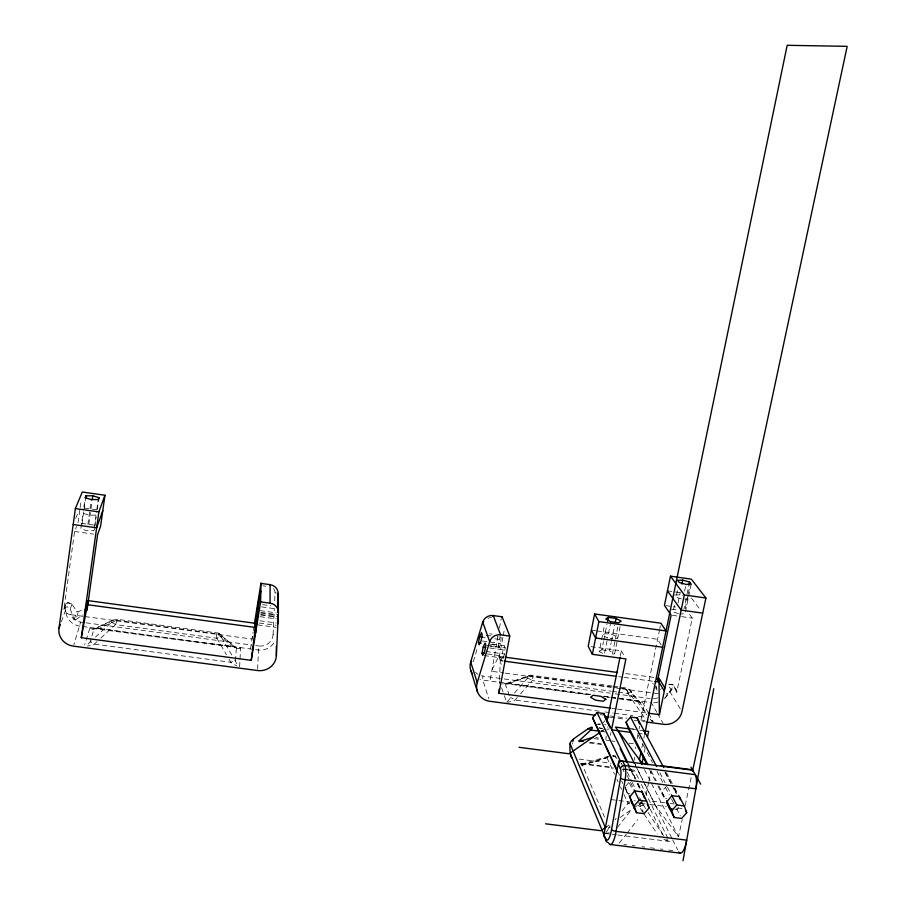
<?xml version="1.0" encoding="UTF-8"?>
<svg xmlns="http://www.w3.org/2000/svg" width="906" height="906" viewBox="0 0 906 906"><rect width="100%" height="100%" fill="white"/><g stroke="black" fill="none" stroke-linecap="round" stroke-linejoin="round"><path stroke-width="0.68" stroke-dasharray="4.53 3.4" d="M257.655 669.172L258.606 645.978A12.616 11.948 -5.2 0 0 273.091 634.54A3.16 1.019 2 0 1 275.084 634.834M65.889 611.992A32.004 14.066 8.7 0 1 65.628 609.919L65.844 603.928L68.165 602.637L71.653 603.86L76.874 611.437L78.471 611.652L84.043 608.968M499.342 683.77L499.455 681.052M499.512 679.681L500.474 656.567L502.705 662.648M273.102 634.54L274.314 608.572M274.677 600.746L275.039 592.909A6.308 6.014 -5.1 0 0 272.332 587.722M250.532 648.968L253.091 632.071M239.614 666.85L240.611 647.813A30.929 25.515 -51 0 1 237.055 647.688L234.914 647.167L235.809 647.462L218.018 633.045L117.395 619.353L113.261 620.01L94.711 628.583L95.696 628.538L93.488 628.47A30.906 26.104 69.2 0 1 90 627.654L84.666 644.925M605.865 739.783L606.193 735.966M489.874 646.284L499.24 647.563L500.588 643.487L501.165 637.337L497.1 636.782M484.098 655.559L503.158 658.141L502.366 655.989L502.943 649.761L504.325 645.638L491.981 643.951M503.158 658.141L504.54 654.019L505.118 647.756L504.325 645.638M499.24 647.563L498.47 645.491L500.055 636.318M71.936 604.211L70.249 608.991A3.296 3.092 6.5 0 0 63.873 609.534L74.586 531.471L76.568 526.522M79.773 510.237L78.052 522.819L95.323 525.254M80.158 507.439L81.042 501.018M83.873 506.771L84.949 498.98M81.97 524.223L83.748 511.324M84.099 508.742L85.526 498.391M87.882 524.246L89.864 509.965M90.045 508.674L91.302 499.568M88.845 524.144L90.453 512.57M90.985 508.708L91.88 502.252M94.247 528.039L96.591 511.233M96.772 509.931L98.21 499.557M94.971 526.046L96.229 517.032M97.304 509.297L98.561 500.248M83.001 616.307L70.43 614.619L70.928 615.627A12.899 12.14 5.8 0 0 80.668 622.105L73.816 644.8M253.318 630.667L253.759 627.881M500.429 678.424L482.932 676.08L482.717 679.942L488.81 698.628M497.949 636.035L490.078 681.04M499.455 628.062L501.199 618.753M499.138 657.405L503 636.907M503.249 635.559L504.529 628.809M607.054 640.791L604.347 654.347L599.251 651.505L604.653 624.438M599.251 651.505L601.867 649.738L603.487 641.663M603.758 640.316L606.997 624.121M610.87 621.743L607.598 638.073L602.49 635.287L605.106 633.588L612.784 634.653L617.903 637.416L616.193 638.571M620.089 626.578L614.642 653.622L609.545 650.791L611.165 642.716M611.437 641.38L614.687 625.197M614.8 641.856L612.071 655.4L614.642 653.622M615.344 639.138L618.356 624.177M620.214 656.295L621.323 650.825L589.58 646.476M610.406 735.321L610.961 732.58M637.133 738.594L637.983 734.449M639.115 728.934L639.681 726.182M641.108 719.285L659.523 629.919M659.806 628.583L660.361 625.899M641.89 747.597L642.716 743.577M643.826 738.22L644.381 735.547M656.408 686.17L655.899 688.673L658.288 691.98M674.426 605.31L673.033 612.014L678.707 613.668M677.484 590.531L676.091 597.258L682.909 599.217L688.13 598.968L686.51 596.771L683.996 608.787M644.325 752.184L645.185 748.039M678.062 602.83L680.27 592.162M684.596 591.131L686.001 584.393M687.065 594.087L689.013 584.71M646.069 794.834L648.617 782.614M648.9 781.266L650.882 771.765M687.745 596.442L685.253 608.379L687.597 611.629M688.3 593.792L689.964 585.808M691.21 584.177L685.049 613.702L679.84 613.996M676.759 692.195L673.011 684.811L670.768 684.2L668.152 684.879L671.346 690.123A3.103 2.888 -28.6 0 1 676.759 692.195L692.275 618.118L688.379 612.716M664.63 802.761L652.275 801.198L678.515 836.77L682.207 819.5M685.219 805.377L691.561 775.615M252.57 636.431L251.981 639.047L84.394 616.499M473.306 661.584L477.802 646.759M70.249 608.991L74.122 619.534L75.742 619.749L78.471 611.652M74.122 619.534L76.874 611.437M61.336 621.81L65.628 609.919M94.609 528.628L93.884 530.633L86.987 530.723L80.838 528.798L82.978 513.272L89.139 515.174L96.047 515.118M63.873 609.534L65.787 604.291M64.1 608.741L65.934 603.713M75.674 518.425L78.663 511.109M504.336 657.11L498.753 656.352L491.346 671.267L503.883 672.954M607.088 830.961L607.756 829.805A22.809 4.156 -74.2 0 0 608.957 827.506M606.861 831.312L606.726 831.527A37.169 6.806 -74.2 0 1 605.91 832.716M664.913 697.914A15.323 14.247 -27.9 0 0 668.152 693.124A30.578 13.148 0.8 0 0 669.715 691.391L673.215 686.442M664.585 698.82L671.346 690.123M619.319 843.044L626.306 834.143M627.178 833.033L637.665 819.67M617.473 827.371L631.81 809.194M610.157 825.978L608.957 827.506A7.656 3.25 40 0 1 610.282 827.733M614.97 819.907L616.171 818.39M622.15 810.859L628.085 803.362A7.576 3.33 39.8 0 1 629.783 803.679M642.241 801.81L639.806 804.822L637.326 804.505M678.526 807.654L677.009 809.522L674.528 809.205M603.305 722.626L605.095 720.564M517.326 697.586L515.174 700.032A19.094 14.315 -57.4 0 1 512.524 701.131L509.999 701.81A31.087 23.386 -57.7 0 1 507.7 702.161M520.531 693.928L532.218 680.599L611.278 691.21M506.737 702.173A31.189 7.86 -74.3 0 0 508.006 700.927L509.013 699.67A19.139 4.802 -74.2 0 0 510.214 697.847L511.29 696.623M514.506 692.965L527.258 678.458A2.877 1.042 -37.1 0 0 528.096 677.28M625.865 785.944L629.987 781.244M666.782 785.955L661.822 791.584L664.211 798.141L666.657 798.446M96.942 641.686L94.269 644.155A21.642 18.358 -43.4 0 1 90.09 645.502L88.222 645.876A32.593 27.735 -43.6 0 1 87.236 646.023M100.928 638.005L115.447 624.619L216.828 638.232A6.501 2.22 -30.7 0 1 221.494 637.36L231.993 655.31M91.415 640.78L90.09 642.014A21.438 9.989 -71 0 1 87.622 644.234L86.546 645.015A32.288 15.119 -71.2 0 1 85.685 645.536M95.413 637.111L111.245 622.535A3.024 0.6 -38.5 0 0 112.491 621.233M75.742 619.749L82.367 615.027M600.905 731.72L607.7 726.997M605.344 827.654L610.202 824.29M620.1 817.45L642.614 801.867M660.451 689.353L661.55 688.719M608.583 756.182L582.196 764.041L585.253 763.599L580.576 763.849M580.95 765.094A22.537 13.499 84.7 0 0 582.49 765.287A7.033 4.122 72.6 0 1 586.397 763.951L609.262 756.906M608.085 756.419A7.112 4.088 72.4 0 0 606.941 757.744L582.49 765.264L605.095 818.424M609.262 832.739L609.149 832.773A36.874 25.878 -57.1 0 1 605.797 833.407M668.934 684.517L673.011 684.811M67.18 602.807L71.427 603.656M671.471 609.772L676.669 609.5M674.517 595.072L679.715 594.834L682.433 595.604M612.818 755.57L615.65 755.944M581.912 763.951L580.995 763.837L582.048 763.962M605.333 833.463L610.904 834.166M612.297 834.335L616.476 834.856M617.869 835.026L669.455 841.436L639.84 781.357M623.894 844.517L626.692 844.868M632.263 845.558L635.061 845.898M642.037 846.759L644.823 847.11M650.406 847.79L654.596 848.31M660.168 849.001L662.966 849.341M668.549 850.032L672.728 850.553M629.919 793.781L627.473 793.463L625.038 786.884M670.123 803.463L674.234 803.984M611.086 799.579L629.308 801.889M640.531 803.305L648.334 804.302M649.704 804.471L666.352 806.578M677.507 807.993L683.079 808.696M578.991 759.058L611.018 763.192M581.358 763.396L612.547 767.314M623.192 768.798L634.359 770.236L639.228 780.111M580.995 763.837L613.69 768.05M622.818 769.228L626.522 769.704M627.756 769.862L631.029 770.259A33.341 23.556 -58.7 0 0 634.359 770.225A33.533 5.98 -74.7 0 1 633.294 771.278L632.841 771.572A22.299 3.964 -74.6 0 1 631.946 771.652A6.874 6.104 -45 0 0 627.552 769.058M595.718 737.62L598.492 737.982M593.917 738.605L600.927 739.523M606.533 740.259L610.746 740.802M612.15 740.983L614.947 741.357M628.979 743.192L634.585 743.928M590.168 742.388L601.29 743.837M589.07 742.863L602.988 744.675M599.24 711.199L515.174 700.032A6.387 2.854 42 0 0 510.214 697.847M604.846 711.946L613.249 713.056M614.653 713.249L632.864 715.661M638.47 716.408L644.075 717.156A20.713 18.958 44.8 0 0 645.536 718.22M600.282 714.653L603.079 715.027M610.089 715.955L626.895 718.175M640.904 720.032L645.106 720.587M610.338 717.269L625.774 719.307M634.2 720.429L636.997 720.791M642.614 721.538L645.423 721.912M597.496 724.154L600.18 724.506M629.591 728.379L633.6 728.911M631.754 729.228L638.537 730.123M639.896 730.304L642.603 730.655M598.809 728.073L602.49 728.56M637.688 733.282L643.26 734.019M601.12 730.61L603.758 730.961M601.278 731.448L605.219 731.969M612.003 685.989L530.656 675.151L507.02 683.169L503.408 683.339A30.272 27.508 55.2 0 1 502.717 683.226M613.385 686.17L626.975 688.118L629.285 689.511L632.875 693.803M611.403 686.861L530.338 675.955A6.331 3.817 70.6 0 0 526.646 676.907L505.412 684.449A18.641 10.646 87.2 0 1 503.6 684.29L502.83 684.075M612.796 687.054L625.378 688.741A6.217 5.391 -40.2 0 1 630.485 690.882L639.953 702.456L646.782 714.845M505.276 673.135L611.142 687.382M616.714 688.141L620.893 688.696M622.286 688.888L661.289 694.132M612.66 691.403L616.827 691.957M618.209 692.15L627.926 693.452A6.229 1.302 -34.2 0 1 631.335 692.444L646.454 714.596M80.668 622.105L84.7 622.649M86.047 622.83L251.517 645.027M255.764 645.604L258.606 645.978M504.234 678.934L610.123 693.147M615.117 693.815L650.044 698.492M590.168 694.336L509.127 683.486A18.607 16.886 54.8 0 1 506.194 683.611L503.94 683.452L589.489 694.857M604.143 696.204L609.738 696.952M611.131 697.144L634.891 700.327A19.796 14.168 -60 0 0 637.756 701.289L637.926 701.335M82.718 626.499L258.108 649.976A15.81 14.972 -5.2 0 0 274.733 641.448M590.542 694.664L482.739 680.055A15.481 14.587 -19.9 0 1 479.886 679.398M603.158 696.352L651.323 702.626L656.805 712.275M607.258 697.235L609.965 697.597M611.312 697.779L639.092 701.504A29.785 21.348 -60.2 0 0 642.06 701.561L647.971 712.207M611.969 708.356L616.148 708.911M617.552 709.104L646.85 712.999M260.747 614.427L277.983 616.782M487.235 645.31L505.118 647.756M260.826 615.061L276.013 617.133M260.045 616.68L276.341 618.9M489.784 647.971L502.943 649.761M259.954 620.769L276.375 623M485.99 651.493L504.54 654.019M259.263 622.988L276.058 625.276M487.439 653.962L502.366 655.989M625.718 673.577L655.015 677.552M257.723 624.857L276.16 627.348M500.305 660.61L503.09 660.984M618.639 676.635L622.818 677.201M624.211 677.382L653.441 681.346M610.18 638.436L612.762 638.787M489.591 633.815L492.298 634.189M601.867 649.738L609.545 650.791M262.536 604.63L270.905 605.774M486.273 635.299L491.686 636.035M261.596 606.873L274.948 608.696M482.4 637.099L485.174 637.473M494.88 638.798L499.047 639.376M260.169 610.644L276.307 612.841M482.434 641.006L500.588 643.487M260.792 612.399L276.647 614.562M260.86 613.068L276.002 615.129M490.463 644.393L498.47 645.491M591.403 630.146L595.536 630.723M596.918 630.916L657.586 639.308L662.648 647.235M263.136 585.808L265.752 586.171M665.819 605.65L675.536 607.02M74.586 531.471L93.522 534.121M672.445 615.344L680.372 616.454M681.697 616.635L692.275 618.118M84.156 508.017L90.804 508.957M92.14 509.149L96.127 509.716M667.45 590.825L679.953 592.603M638.017 701.346L639.953 702.456A19.875 3.658 -74.9 0 0 640.723 702.535L641.12 702.354A29.898 5.504 -75 0 0 642.06 701.561M630.916 770.338L629.353 769.896L631.55 770.893L629.523 770.077A22.163 15.64 -58.5 0 1 627.405 769.556M219.501 633.758L218.018 633.045M663.849 839.183L664.947 839.703A37.474 33.579 42.3 0 0 669.455 841.425A37.395 23.635 81.9 0 1 666.725 839.194M650.089 719.205L650.814 719.862A31.019 19.807 85.1 0 0 652.762 721.369M616.929 758.571L615.559 757.054A6.965 6.149 -44.7 0 1 615.978 757.02M620.972 763.112L621.652 763.86M628.288 767.461L631.946 771.629L635.616 779.137M652.682 683.203L653.339 684.03M654.415 685.4L657.02 688.696M691.505 598.085L700.315 609.908M631.335 692.444L630.293 690.859M627.926 693.452L644.075 717.156A6.274 1.212 -34.2 0 1 646.725 716.034M639.602 797.676L645.661 808.877M648.062 812.467L662.524 834.177A22.956 14.428 81.7 0 0 663.588 835.728M642.852 812.24L639.262 806.838A7.395 1.155 -33.9 0 1 643.271 805.287M644.053 814.052L657.326 834.007M676.589 690.519L673.407 685.344M669.715 691.391L681.98 711.618M234.643 659.828L235.526 661.335A19.49 8.8 89.1 0 0 236.693 663.441L237.893 665.095A31.755 14.383 89.2 0 0 238.629 665.91M216.828 638.232L226.466 654.744M229.105 659.262L230.871 662.286A19.4 16.829 64.8 0 0 233.442 664.109L236.024 665.48A31.597 27.463 65.1 0 0 236.908 665.865M657.496 713.475L662.977 723.124M621.323 650.825L624.596 656.601M648.628 713.384L653.226 721.663M666.408 772.49L672.377 783.645M674.766 788.107L679.307 796.601M665.049 772.014L670.961 783.101M673.588 788.027L676.873 794.188M665.231 772.784L671.199 783.984M671.867 785.23L676.51 793.939M659.862 772.795L665.072 782.705M667.416 787.167L671.244 794.437M638.175 735.287L640.123 739.013M642.716 743.973L644.664 747.699M647.258 752.66L652.456 762.592M656.997 771.266L662.841 782.433M665.434 787.405L669.33 794.845M671.539 799.069L673.962 803.713M676.465 808.492L680.361 815.932M651.142 770.847L656.284 780.825M658.855 785.819L665.933 799.545M649.591 769.692L655.412 781.017M657.994 786.046L665.106 799.873M644.449 769.59L678.515 836.77M637.348 768.968L644.279 782.886M644.913 784.154L672.014 838.582M672.637 839.851L677.677 849.975M635.106 764.789L642.648 779.93M643.271 781.198L655.208 805.174M628.005 763.056L629.874 766.872M630.497 768.141L637.337 782.127M637.949 783.396L642.094 791.855M638.062 784.143L640.508 789.149M650.293 809.16L662.524 834.177A7.452 1.031 -34 0 0 660.893 834.596M627.552 763.724L634.947 778.877M637.416 783.928L639.885 788.979M627.371 772.286L631.652 781.176M632.263 782.444L635.321 788.786M621.425 763.407L624.211 769.285M627.235 775.593L629.964 781.176M630.565 782.444L634.041 789.692M622.784 769.183L623.996 771.719M629.466 783.169L632.501 789.522M638.707 802.501L643.441 812.41M618.402 772.75L619.602 775.31M625.015 786.827L628.617 794.494M621.607 780.972L622.807 783.509M625.185 788.594L628.164 794.947M606.941 757.744L614.574 774.222M616.918 779.285L618.096 781.821M620.44 786.895L621.618 789.42M623.974 794.494L628.085 803.362M637.847 783.497L639.783 788.764M498.753 656.352L501.664 664.336M674.585 788.209L676.488 793.452M509.342 695.412L505.412 684.449A6.274 3.839 70.7 0 1 509.127 683.486L530.338 675.955A9.253 2.616 -64.9 0 1 532.241 680.576A6.331 2.899 41.9 0 0 527.258 678.458M501.562 687.767L503.872 694.347M504.336 695.661L506.658 702.241M609.364 728.786A6.772 2.276 12.6 0 1 606.827 729.251M602.264 728.65A6.772 2.276 12.6 0 1 599.262 727.586M597.96 724.2A6.772 2.276 12.6 0 1 600.429 723.928M604.551 724.528A6.772 2.276 12.6 0 1 605.91 724.925M635.797 765.763A17.237 4.36 -83.9 0 1 635.287 763.985M634.789 760.213A17.237 4.36 -83.9 0 1 634.676 757.11M635.231 748.673A17.237 4.36 -83.9 0 1 635.457 747.065M586.397 763.962A22.525 20.317 48.5 0 1 581.912 763.928M615.786 757.031A3.194 1.268 1.4 0 0 612.683 756.091A10.215 7.769 -8 0 1 616.023 756.408M606.895 757.699A10.215 7.769 -8 0 1 608.209 757.076M639.84 802.07A11.053 10.6 -88 0 1 643.328 805.241M628.039 803.305A11.053 10.6 -88 0 1 629.647 802.161M634.166 800.779A11.053 10.6 -88 0 1 635.265 800.768M637.609 805.185A3.488 3.058 42.9 0 1 639.455 806.736M572.649 744.075A17.316 3.794 -83.5 0 1 572.773 742.761M639.953 702.456A6.149 5.357 -40.2 0 0 634.891 700.327L625.378 688.741A9.264 1.212 79.2 0 1 627.926 693.43M652.263 721.369A31.2 28.618 44.7 0 1 651.074 720.961M526.714 676.782A2.877 1.042 -37.1 0 1 527.666 676.612M667.926 693.09A4.779 2.038 0.5 0 1 665.933 694.109M658.175 702.025A15.323 14.247 -27.9 0 1 653.464 702.773M482.932 676.069A12.356 11.642 -19.9 0 1 481.369 675.763M477.938 674.245A12.356 11.642 -19.9 0 1 475.593 672.229M488.006 618.47A6.183 5.855 -21.1 0 1 491.494 617.473M657.824 697.79A12.22 11.37 -27.9 0 1 653.339 698.764M70.419 614.664A5.028 2.197 9 0 1 66.149 612.014M90 627.654A31.042 11.937 -89.7 0 0 91.495 628.821L92.208 629.172A20.645 7.928 -89.8 0 0 93.884 629.421A6.387 4.972 65.9 0 1 98.845 628.549L116.602 620.259A9.615 0.646 -63.7 0 1 117.248 619.398M111.245 622.535A6.467 2.22 46.7 0 1 115.447 624.619M117.44 619.511A9.615 0.646 -63.7 0 1 115.458 624.596M111.755 620.961A3.024 0.6 -38.5 0 1 112.219 620.78M240.611 647.813A30.861 12.118 -72.8 0 1 238.81 648.526L237.599 648.696A18.992 7.441 -72.6 0 1 236.285 648.458A6.41 4.757 -49.5 0 0 231.936 646.374L217.247 633.804A9.445 0.804 81 0 0 216.828 632.784M216.828 638.209A9.445 0.804 81 0 1 216.568 632.852M221.415 637.326A2.933 0.634 55 0 1 220.724 635.831M221.155 635.434A2.933 0.634 55 0 1 221.551 635.729M79.921 626.137A16.172 15.209 5.8 0 1 65.9 611.992M275.039 592.909A3.171 0.951 2.1 0 1 276.205 593.022M236.285 648.447L235.526 661.335A6.546 2.14 -30.9 0 0 230.871 662.286L94.269 644.155A6.523 2.14 46.7 0 0 90.09 642.014L93.884 629.398L111.642 621.086A6.444 4.972 65.9 0 1 116.602 620.259L217.247 633.804A6.489 4.768 -49.3 0 1 221.619 635.876L236.285 648.447M95.13 628.673L93.93 628.538L236.183 647.575L234.495 647.246A19.026 15.662 -50.6 0 1 231.925 646.374L98.845 628.549A20.532 17.316 68.9 0 1 95.13 628.651"/><path stroke-width="1.36" d="M86.965 610.576L97.588 534.699L100.634 526.001L104.949 495.254L82.287 492.015L75.379 508.572L58.958 628.424A16.704 15.685 5.4 0 0 73.386 646.137L257.621 670.542A16.342 15.436 -5.5 0 0 276.375 655.763L278.402 612.773A9.841 9.354 -5.4 0 0 270.067 603.181L270.113 584.529L269.931 585.231M104.949 495.254L98.867 511.901L81.291 637.722L251.256 660.349L260.6 601.878L260.985 583.271M255.175 635.819L255.537 623.339L88.72 600.712L84.768 612.852M255.662 632.75L255.934 623.385L251.256 660.349M277.689 611.844L277.87 604.766L277.689 607.722M277.689 619.478L277.961 614.744L277.689 624.008M610.576 708.175L498.946 693.317L499.115 689.228M277.689 605.095L278.21 593.974A9.524 9.071 -5.1 0 0 270.147 584.664L260.985 583.396M85.526 498.391L85.889 495.809L92.774 495.797L98.924 497.666L98.561 500.248M92.242 499.67L92.774 495.797M254.427 623.69L260.962 583.26M255.503 624.37L260.826 591.029M608.22 842.569A3.805 3.488 -22.8 0 1 605.57 838.662A15.583 3.726 -84.4 0 0 611.561 829.624L620.565 778.107A3.896 1.008 11.4 0 0 625.117 779.749L695.865 788.809A11.653 3.296 -84.5 0 0 695.264 774.664L624.88 765.57A3.839 3.545 -24.7 0 0 620.417 768.662A7.769 1.891 -84 0 1 620.553 778.095M683.022 860.7L713.747 688.707M81.291 637.722L88.176 600.621L85.198 609.727M498.946 693.317L509.761 636.069L502.003 616.635L501.494 617.507M478.459 642.762L479.625 636.714L481.505 632.705L482.219 634.744L481.041 640.814L479.161 644.823L478.459 642.762L481.131 643.124M482.015 653.226L483.204 647.077L485.118 643.022L485.854 645.129L484.665 651.312L482.739 655.366L482.015 653.226L484.733 653.6M594.608 613.951L598.866 621.595L666.023 630.938L660.904 623.215L594.608 613.951L588.198 646.284L592.365 654.325L625.91 658.911L611.516 729.84L630.712 732.365M592.365 654.325L598.866 621.595M607.53 621.425L608.345 617.371L616.035 618.436L621.188 621.165L618.628 622.818L610.87 621.743L605.74 619.002L608.345 617.371M615.231 622.49L616.035 618.436M606.975 721.765L619.942 657.654M646.827 722.093L663.656 724.324A15.81 14.655 -27.9 0 0 681.98 711.618L705.91 598.017L691.346 579.149L670.474 576.159L664.438 605.446L671.12 615.151L657.711 679.908M641.063 751.606L639.398 759.636L641.924 764.619M644.664 734.2L787.178 45.3L847.167 46.353L692.444 771.504M647.507 763.939L642.037 763.237L643.475 756.329M647.484 736.974L648.628 731.448L643.101 730.723M681.946 584.132L682.773 580.112L689.579 582.037L691.21 584.177L686.001 584.393L679.16 582.456L677.575 580.316L682.773 580.112M648.243 713.192L659.409 714.675L684.324 594.959L670.474 576.159M689.013 584.71L689.579 582.037M254.937 625.967L255.537 623.339M594.914 715.219L489.67 701.278A15.991 15.028 -20 0 1 477.236 682.614L489.693 641.652L482.717 622.184A9.332 8.834 -21.1 0 1 493.26 615.559L502.139 616.793M102.786 510.656L96.648 527.824L73.182 524.529M58.958 628.424L60.385 624.461M492.705 616.08L493.181 615.434L500.599 634.812L509.761 636.069M98.924 497.666L98.21 499.557L91.302 499.568L85.119 497.688L85.889 495.809M617.439 772.071L592.581 717.767L597.054 712.614L603.77 713.498L627.382 761.787M647.009 764.664L628.254 728.209L626.057 722.195L630.542 717.054L637.224 717.937L663.758 767.529M636.499 812.727L634.019 806.012L639.104 800.225L646.658 801.187L649.126 807.914L644.041 813.679L636.499 812.727L631.142 801.3M674.155 817.472L671.72 810.768L676.793 805.004L684.313 805.966L686.737 812.671L681.652 818.424L674.155 817.472L666.397 802.388M592.954 737.258L579.33 741.584L579.047 740.938L591.392 729.443L592.422 727.846L591.901 727.133L588.56 728.435L577.077 736.397A34.156 14.088 -37.2 0 0 573.226 739.251A17.316 3.794 -83.5 0 0 572.92 741.436M599.772 732.512L569.161 753.792L519.036 747.303M606.737 826.691L600.95 830.7L545.559 823.814M610.191 844.494L680.247 853.146M672.059 808.899L669.579 808.582L667.009 801.651L671.878 795.649L679.307 796.601L680.429 799.636M661.199 765.717L691.301 769.613M692.716 770.213L619.036 760.666L603.906 834.653A3.794 3.477 -22.8 0 0 605.57 838.186M579.047 740.938L583.226 741.482M604.732 716.521L608.934 717.076M629.296 728.9L615.48 727.088L642.037 763.237M587.903 728.866L590.542 729.217M590.757 730.066L599.965 731.278M483.204 647.077L485.831 647.428M505.729 657.292L617.337 672.445M87.418 604.698L255.413 627.45M504.483 661.176L615.853 676.25M654.834 681.538L659.013 682.093M662.648 647.235L595.616 637.994L591.403 630.146M260.6 601.878L270.067 603.181M479.625 636.714L482.4 637.099M702.728 613.135L681.176 610.1L667.45 590.825M75.379 508.572L98.867 511.901M684.324 594.959L705.91 598.017M664.959 688.028L658.968 678.073L659.409 714.675M656.408 677.745L664.336 690.995M690.995 767.189L700.689 784.12M679.013 796.046L684.313 805.966M685.423 810.202L686.737 812.671M630.542 717.054L656.601 766.601M671.584 795.094L676.793 805.004M626.057 722.195L647.926 764.607M666.567 800.791L671.72 810.768M618.152 730.723L634.483 763.532M641.686 791.017L646.658 801.187M606.612 720.802L609.693 727.11M620.168 748.571L626.941 762.467M647.269 804.132L649.126 807.914M597.054 712.614L620.214 760.859M634.223 790.066L639.104 800.225M620.417 768.662L618.311 764.222A3.817 3.533 -24.7 0 1 622.739 761.153L624.88 765.57A11.71 2.865 -84 0 1 625.117 779.749L616.08 831.357A19.49 4.689 -84.4 0 1 608.889 843.339M592.581 717.767L617.201 770.202M629.217 795.774L634.019 806.012M605.344 827.654L570.089 743.849L570.01 744.992A13.85 3.012 -83.5 0 0 570.746 754.743L605.57 838.662M632.343 803.871L629.749 796.918L634.63 790.904L642.094 791.855L643.543 795.762M643.713 796.204L644.359 797.937M603.77 713.498L605.989 719.534M637.224 717.937L639.41 723.962M477.236 682.614L470.678 661.924L482.717 622.184A3.114 0.861 17.2 0 1 483.759 621.686M470.905 670.836L477.462 691.799M278.402 612.773L278.21 593.974A3.171 0.951 2.1 0 0 277.496 593.351M276.319 646.386L276.375 655.763M678.73 851.957A19.4 5.391 -84.9 0 0 686.691 840.145L616.08 831.357A3.884 1.121 11.6 0 1 611.561 829.624M569.999 743.554A5.266 2.14 -37.2 0 1 573.283 739.353M572.252 757.96A3.409 3.16 -22.8 0 1 570.746 754.743M489.693 641.652A9.649 9.105 -21.1 0 1 500.599 634.812M472.377 673.724A15.481 14.587 -19.9 0 1 470.678 661.924A3.103 0.929 17.3 0 1 471.743 661.369M258.142 612.037L256.398 624.676L258.142 612.037M258.391 602.094L256.681 614.495L258.391 602.094M605.876 699.273L603.283 701.233L595.582 700.202L590.542 697.224L593.181 695.276L600.825 696.306L605.876 699.273"/></g></svg>
